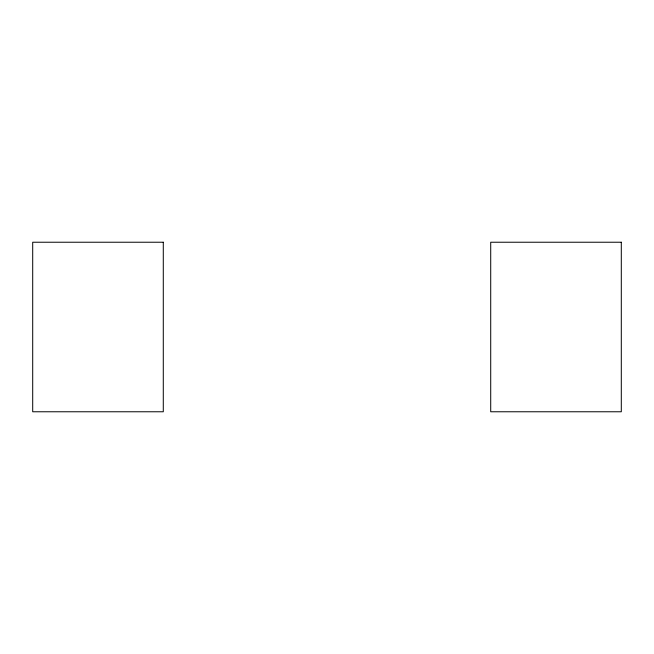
<?xml version="1.0" encoding="UTF-8"?>
<svg xmlns="http://www.w3.org/2000/svg" width="654" height="654" viewBox="0 0 654 654"><rect width="100%" height="100%" fill="white"/><g stroke="black" fill="none" stroke-linecap="round" stroke-linejoin="round"><path stroke-width="0.98" d="M163.287 242.233L32.7 242.233L32.7 411.767L163.287 411.767L163.287 242.233M621.3 242.233L490.713 242.233L490.713 411.767L621.3 411.767L621.3 242.233"/></g></svg>
